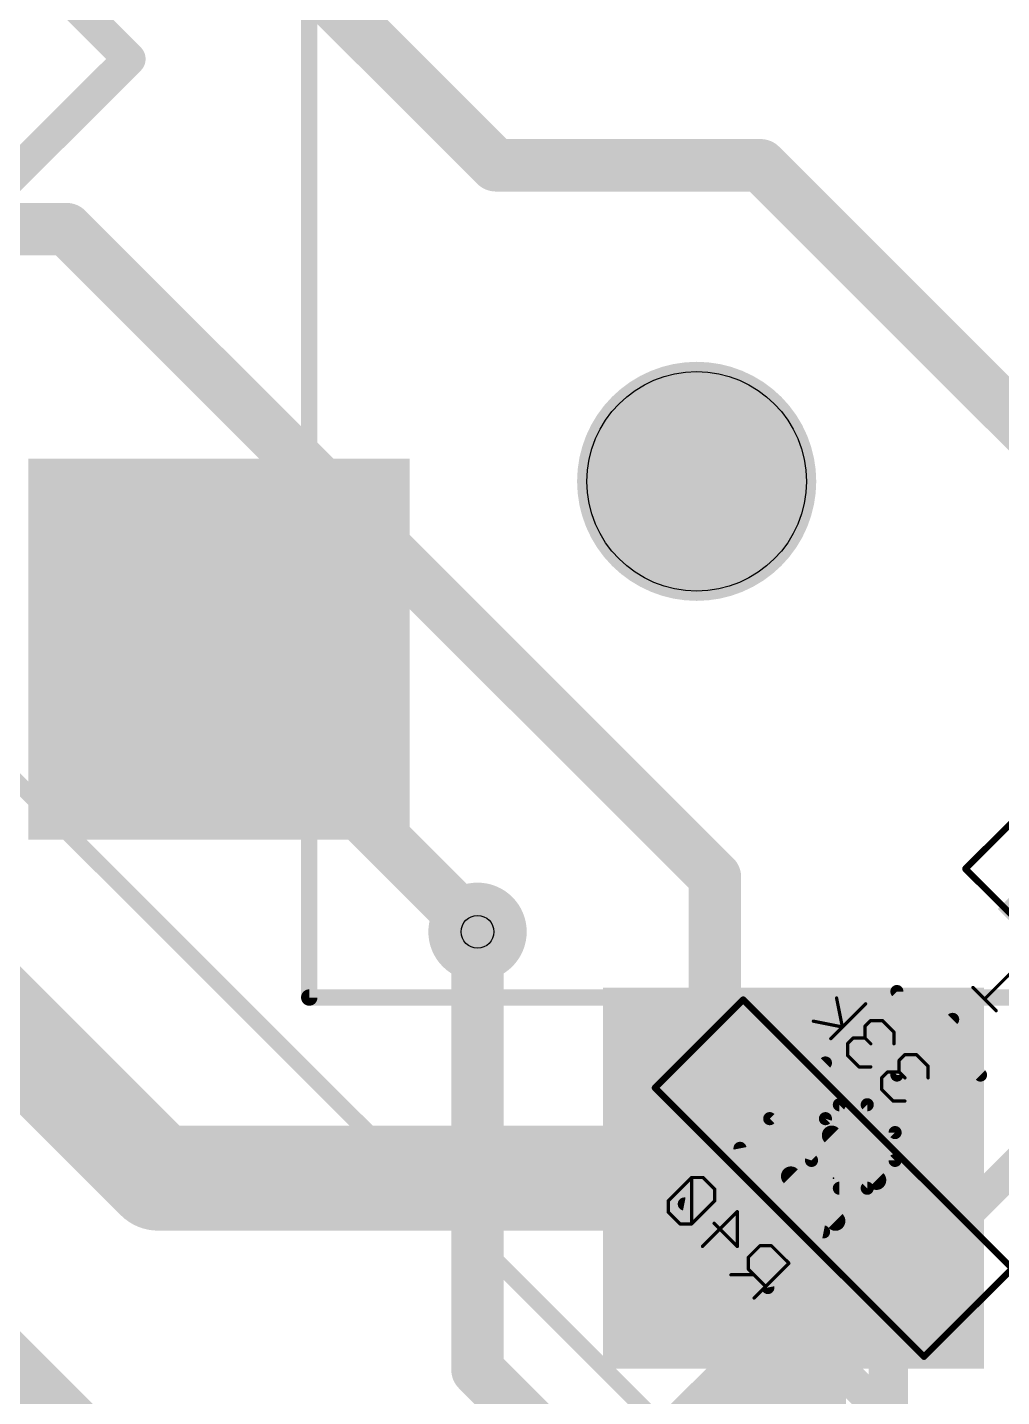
# Model space of a CAD drawing. Extents: x -76 to 580, y -41 to 95.
# Drawn here: x 284.73 to 292.28, y 15.35 to 25.96 of the extents above; entities that cross this region are included whole.
import ezdxf

# ---------------------------------------------------------------- set-up
doc = ezdxf.new("R2010")
doc.units = 0
for name, color, linetype in [('1', 22, 'CONTINUOUS'), ('16', 175, 'CONTINUOUS'), ('18', 82, 'CONTINUOUS'), ('20', 7, 'CONTINUOUS'), ('21', 32, 'CONTINUOUS'), ('24', 7, 'CONTINUOUS'), ('25', 253, 'CONTINUOUS'), ('26', 253, 'CONTINUOUS'), ('28', 253, 'CONTINUOUS'), ('29', 253, 'CONTINUOUS'), ('30', 253, 'CONTINUOUS'), ('31', 253, 'CONTINUOUS'), ('32', 253, 'CONTINUOUS'), ('36', 253, 'CONTINUOUS'), ('40', 175, 'CONTINUOUS'), ('44', 253, 'CONTINUOUS'), ('51', 53, 'CONTINUOUS'), ('52', 253, 'CONTINUOUS')]:
    doc.layers.add(name, color=color, linetype=linetype)

# ---------------------------------------------------------------- blocks, each defined once
blk = doc.blocks.new('RECT')
blk.add_solid([(-0.5, -0.5), (0.5, -0.5), (-0.5, 0.5), (0.5, 0.5)])
blk = doc.blocks.new('ROUNDV')
at = {"const_width": 0.5}
blk.add_lwpolyline([(0, -0.25, 1), (0, 0.25, 1), (0, -0.25)], format="xyb", dxfattribs=at)

msp = doc.modelspace()

# ---------------------------------------------------------------- linework, layer by layer
at = {"layer": '1'}
for points, const_width in [([(285.742, 17.0411), (274.4989, 28.2843)], 0.8128), ([(290.2673, 9.6874), (273.0846, 26.8701)], 0.8128), ([(286.2138, 20.9534), (286.2138, 21.1411)], 0.4064), ([(288.2167, 18.9505), (286.2138, 20.9534)], 0.4064), ([(290.6638, 17.0411), (285.742, 17.0411)], 0.8128), ([(290.6638, 13.5336), (290.6638, 17.0411)], 0.8128)]:
    msp.add_lwpolyline(points, dxfattribs=dict(at, const_width=const_width))
for points, const_width in [([(286.3154, 21.1411, 1), (286.1122, 21.1411)], 0.2032), ([(286.2856, 21.0252, 1), (286.1419, 20.8816)], 0.2032), ([(286.1122, 20.9534, 1), (286.3154, 20.9534)], 0.2032), ([(288.1449, 18.8786, 1), (288.2886, 19.0223)], 0.2032), ([(285.742, 17.2443, 1), (285.742, 16.8379)], 0.4064), ([(290.867, 17.0411, 1), (290.4606, 17.0411)], 0.4064), ([(290.6638, 16.8379, 1), (290.6638, 17.2443)], 0.4064), ([(285.5983, 16.8974, 1), (285.8857, 17.1848)], 0.4064)]:
    msp.add_lwpolyline(points, format="xyb", dxfattribs=dict(at, const_width=const_width))
at = {"layer": '16'}
for points, const_width in [([(286.7318, 26.5165), (288.3581, 24.8902)], 0.4064), ([(288.3581, 24.8902), (290.4088, 24.8902)], 0.4064), ([(290.4088, 24.8902), (293.9089, 21.39)], 0.4064), ([(285.0347, 24.3952), (282.2912, 24.3952)], 0.4064), ([(290.0552, 19.3747), (285.0347, 24.3952)], 0.4064), ([(290.0552, 18.0312), (290.0552, 19.3747)], 0.4064), ([(288.2167, 15.5563), (288.2167, 18.9505)], 0.4064), ([(290.4795, 17.607), (290.0552, 18.0312)], 0.4064), ([(290.4795, 17.5362), (290.4795, 17.607)], 0.4064), ([(290.5148, 17.5009), (290.4795, 17.5362)], 0.4064), ([(291.3987, 16.6877), (289.7724, 15.0614)], 0.4064), ([(291.3987, 6.0104), (291.3987, 16.6877)], 0.3048), ([(291.3987, 16.6877), (291.4341, 16.6524)], 0.3048), ([(291.4341, 16.6524), (291.4341, 16.5816)], 0.3048), ([(288.7117, 15.0614), (288.2167, 15.5563)], 0.4064)]:
    msp.add_lwpolyline(points, dxfattribs=dict(at, const_width=const_width))
for points, const_width in [([(288.3581, 24.9918, 1), (288.3581, 24.7886)], 0.2032), ([(288.2863, 24.8183, 1), (288.43, 24.962)], 0.2032), ([(290.4806, 24.962, 1), (290.3369, 24.8183)], 0.2032), ([(290.4088, 24.7886, 1), (290.4088, 24.9918)], 0.2032), ([(285.1066, 24.467, 1), (284.9629, 24.3233)], 0.2032), ([(285.0347, 24.2936, 1), (285.0347, 24.4968)], 0.2032), ([(290.1568, 19.3747, 1), (289.9536, 19.3747)], 0.2032), ([(289.9834, 19.3029, 1), (290.127, 19.4466)], 0.2032), ([(288.3183, 18.9505, 1), (288.1151, 18.9505)], 0.2032), ([(290.127, 18.1031, 1), (289.9834, 17.9594)], 0.2032), ([(289.9536, 18.0312, 1), (290.1568, 18.0312)], 0.2032), ([(290.5513, 17.6081, 1), (290.4076, 17.4644)], 0.2032), ([(290.5811, 17.607, 1), (290.3779, 17.607)], 0.2032), ([(290.4076, 17.5351, 1), (290.5513, 17.6788)], 0.2032), ([(290.3779, 17.5362, 1), (290.5811, 17.5362)], 0.2032), ([(290.443, 17.4291, 1), (290.5867, 17.5727)], 0.2032), ([(291.4705, 16.6159, 1), (291.3269, 16.7596)], 0.2032), ([(291.4749, 16.6877, 1), (291.3225, 16.6877)], 0.1524), ([(291.4526, 16.7416, 1), (291.3448, 16.6338)], 0.1524), ([(291.5103, 16.6524, 1), (291.3579, 16.6524)], 0.1524), ([(291.3802, 16.5985, 1), (291.4879, 16.7062)], 0.1524), ([(291.3579, 16.5816, 1), (291.5103, 16.5816)], 0.1524), ([(288.2886, 15.6282, 1), (288.1449, 15.4845)], 0.2032), ([(288.1151, 15.5563, 1), (288.3183, 15.5563)], 0.2032)]:
    msp.add_lwpolyline(points, format="xyb", dxfattribs=dict(at, const_width=const_width))
at = {"layer": '20'}
msp.add_circle((289.9138, 22.4411), 0.85, dxfattribs=at)
at = {"layer": '21', "const_width": 0.254}
for points in [[(280.131, 31.1021), (285.5191, 25.7139)], [(285.5191, 25.7139), (282.376, 22.5708)], [(290.9143, 15.673), (296.3025, 21.0612)], [(292.2614, 14.326), (290.9143, 15.673)]]:
    msp.add_lwpolyline(points, dxfattribs=at)
at = {"layer": '21', "const_width": 0.127}
for points in [[(285.564, 25.669, 1), (285.4742, 25.7588)], [(285.4742, 25.669, 1), (285.564, 25.7588)], [(290.9592, 15.7179, 1), (290.8694, 15.6281)], [(290.8694, 15.7179, 1), (290.9592, 15.6281)]]:
    msp.add_lwpolyline(points, format="xyb", dxfattribs=at)
at = {"layer": '24'}
msp.add_point((290.9744, 17.0413), dxfattribs=at)
at = {"layer": '25', "const_width": 0.1016}
for points in [[(292.1119, 17.8405), (291.4648, 18.4876)], [(291.4648, 18.4876), (291.4648, 17.8405)], [(291.4648, 17.8405), (291.8962, 18.2719)], [(290.9111, 17.9339), (290.4797, 17.5025)], [(290.9111, 17.5025), (291.019, 17.6104)], [(291.019, 17.6104), (291.2347, 17.6104)], [(291.2347, 17.6104), (291.4504, 17.3947)], [(290.4797, 17.5025), (290.8033, 17.1789)], [(290.8033, 17.1789), (290.9111, 17.5025)], [(291.4504, 17.3947), (291.4504, 17.1789)], [(290.2496, 17.2724), (290.4653, 16.1939)], [(291.4504, 17.1789), (291.2347, 16.9632)], [(291.2347, 16.9632), (291.019, 16.9632)], [(289.8182, 16.841), (290.8967, 16.6253)]]:
    msp.add_lwpolyline(points, dxfattribs=at)
at = {"layer": '25', "const_width": 0.0508}
for points in [[(291.4902, 18.4876, 1), (291.4394, 18.4876)], [(291.4827, 18.5055, 1), (291.4468, 18.4696)], [(291.9142, 18.2539, 1), (291.8782, 18.2898)], [(290.9291, 17.916, 1), (290.8932, 17.9519)], [(291.4468, 17.8584, 1), (291.4827, 17.8225)], [(291.4394, 17.8405, 1), (291.4902, 17.8405)], [(292.0939, 17.8225, 1), (292.1299, 17.8584)], [(291.019, 17.6358, 1), (291.019, 17.585)], [(291.0369, 17.5924, 1), (291.001, 17.6283)], [(291.2526, 17.6283, 1), (291.2167, 17.5924)], [(291.2347, 17.585, 1), (291.2347, 17.6358)], [(290.4977, 17.5205, 1), (290.4617, 17.4846)], [(290.4617, 17.5205, 1), (290.4977, 17.4846)], [(290.8932, 17.5205, 1), (290.9291, 17.4846)], [(290.9352, 17.4945, 1), (290.887, 17.5105)], [(291.4758, 17.3947, 1), (291.425, 17.3947)], [(291.4324, 17.3767, 1), (291.4684, 17.4126)], [(290.2745, 17.2774, 1), (290.2247, 17.2674)], [(290.7792, 17.187, 1), (290.8274, 17.1709)], [(290.7853, 17.161, 1), (290.8212, 17.1969)], [(291.425, 17.1789, 1), (291.4758, 17.1789)], [(291.4684, 17.161, 1), (291.4324, 17.1969)], [(291.019, 16.9886, 1), (291.019, 16.9378)], [(291.2167, 16.9812, 1), (291.2526, 16.9453)], [(291.2347, 16.9378, 1), (291.2347, 16.9886)], [(289.8232, 16.8659, 1), (289.8132, 16.8161)], [(290.8918, 16.6004, 1), (290.9017, 16.6502)], [(290.4404, 16.1889, 1), (290.4902, 16.1989)]]:
    msp.add_lwpolyline(points, format="xyb", dxfattribs=at)
at = {"layer": '26', "const_width": 0.0254}
for points in [[(292.4131, 18.6985), (292.1434, 18.4289)], [(292.2333, 18.339), (292.0536, 18.5188)], [(289.8741, 17.0464), (289.6943, 16.8666)], [(289.964, 17.0464), (289.8741, 17.0464)], [(289.8741, 16.6869), (289.8741, 17.0464)], [(290.0538, 16.9565), (289.964, 17.0464)], [(289.6943, 16.8666), (289.6943, 16.7768)], [(289.8741, 16.6869), (290.0538, 16.8666)], [(290.0538, 16.8666), (290.0538, 16.9565)], [(289.6943, 16.7768), (289.7842, 16.6869)], [(289.9589, 16.5122), (290.2286, 16.7818)], [(290.2286, 16.7818), (290.2286, 16.5122)], [(289.7842, 16.6869), (289.8741, 16.6869)], [(290.2286, 16.5122), (290.0488, 16.6919)], [(290.4033, 16.5172), (290.3134, 16.4273)], [(290.4932, 16.5172), (290.4033, 16.5172)], [(290.628, 16.3824), (290.4932, 16.5172)], [(290.3134, 16.4273), (290.3134, 16.3374)], [(290.3134, 16.3374), (290.4482, 16.2026)], [(290.3584, 16.1128), (290.628, 16.3824)], [(290.3584, 16.2925), (290.1786, 16.2925)]]:
    msp.add_lwpolyline(points, dxfattribs=at)
at = {"layer": '26', "const_width": 0.0127}
for points in [[(292.058, 18.5233, 1), (292.0491, 18.5143)], [(292.1389, 18.4334, 1), (292.1479, 18.4244)], [(292.2288, 18.3345, 1), (292.2378, 18.3435)], [(289.8741, 17.0528, 1), (289.8741, 17.0401)], [(289.8804, 17.0464, 1), (289.8677, 17.0464)], [(289.8786, 17.0419, 1), (289.8696, 17.0509)], [(289.9685, 17.0509, 1), (289.9595, 17.0419)], [(289.964, 17.0401, 1), (289.964, 17.0528)], [(289.7007, 16.8666, 1), (289.688, 16.8666)], [(289.6898, 16.8711, 1), (289.6988, 16.8622)], [(290.0475, 16.8667, 1), (290.0602, 16.8666)], [(290.0602, 16.9565, 1), (290.0475, 16.9565)], [(290.0494, 16.952, 1), (290.0583, 16.961)], [(290.0583, 16.8622, 1), (290.0494, 16.8711)], [(289.6988, 16.7813, 1), (289.6898, 16.7723)], [(289.688, 16.7768, 1), (289.7007, 16.7768)], [(290.2349, 16.7818, 1), (290.2222, 16.7818)], [(290.2331, 16.7773, 1), (290.2241, 16.7863)], [(289.7842, 16.6932, 1), (289.7842, 16.6805)], [(289.7797, 16.6824, 1), (289.7887, 16.6914)], [(289.8696, 16.6914, 1), (289.8786, 16.6824)], [(289.8677, 16.6869, 1), (289.8804, 16.6869)], [(289.8741, 16.6805, 1), (289.8741, 16.6932)], [(290.0533, 16.6964, 1), (290.0443, 16.6874)], [(289.9544, 16.5167, 1), (289.9634, 16.5077)], [(290.2222, 16.5122, 1), (290.2349, 16.5122)], [(290.2241, 16.5077, 1), (290.2331, 16.5167)], [(290.4033, 16.5236, 1), (290.4033, 16.5109)], [(290.4078, 16.5127, 1), (290.3988, 16.5217)], [(290.4977, 16.5217, 1), (290.4887, 16.5127)], [(290.4932, 16.5109, 1), (290.4932, 16.5236)], [(290.3198, 16.4273, 1), (290.3071, 16.4273)], [(290.3089, 16.4318, 1), (290.3179, 16.4228)], [(290.3179, 16.3419, 1), (290.3089, 16.333)], [(290.3071, 16.3374, 1), (290.3198, 16.3374)], [(290.6325, 16.3779, 1), (290.6235, 16.3869)], [(290.6235, 16.3779, 1), (290.6325, 16.3869)], [(290.1786, 16.2989, 1), (290.1786, 16.2862)], [(290.3584, 16.2862, 1), (290.3584, 16.2989)], [(290.4437, 16.1981, 1), (290.4527, 16.2071)], [(290.3539, 16.1172, 1), (290.3628, 16.1083)]]:
    msp.add_lwpolyline(points, format="xyb", dxfattribs=at)
at = {"layer": '28', "const_width": 0.0254}
for points in [[(290.9525, 18.1229), (291.2221, 18.3925)], [(291.0424, 18.2128), (290.9974, 18.4375)], [(290.8177, 18.2577), (291.0424, 18.2128)], [(291.262, 18.2628), (291.2171, 18.2178)], [(291.3519, 18.2628), (291.262, 18.2628)], [(291.4418, 18.1729), (291.3519, 18.2628)], [(291.2171, 18.2178), (291.2171, 18.1279)], [(291.4418, 18.083), (291.4418, 18.1729)], [(291.1272, 18.1279), (291.0823, 18.083)], [(291.0823, 18.083), (291.0823, 17.9931)], [(291.2171, 18.1279), (291.1272, 18.1279)], [(291.2171, 18.1279), (291.262, 18.083)], [(291.0823, 17.9931), (291.1721, 17.9032)], [(291.5266, 17.9981), (291.4817, 17.9532)], [(291.4817, 17.9532), (291.4817, 17.8633)], [(291.6165, 17.9981), (291.5266, 17.9981)], [(291.7064, 17.9083), (291.6165, 17.9981)], [(291.1721, 17.9032), (291.262, 17.9032)], [(291.3918, 17.8633), (291.3469, 17.8184)], [(291.3469, 17.8184), (291.3469, 17.7285)], [(291.4817, 17.8633), (291.3918, 17.8633)], [(291.4817, 17.8633), (291.5266, 17.8184)], [(291.7064, 17.8184), (291.7064, 17.9083)], [(291.3469, 17.7285), (291.4368, 17.6386)], [(291.4368, 17.6386), (291.5266, 17.6386)]]:
    msp.add_lwpolyline(points, dxfattribs=at)
at = {"layer": '28', "const_width": 0.0127}
for points in [[(291.0036, 18.4387, 1), (290.9912, 18.4362)], [(291.2266, 18.388, 1), (291.2176, 18.397)], [(290.8189, 18.2639, 1), (290.8164, 18.2515)], [(291.262, 18.2691, 1), (291.262, 18.2564)], [(291.2665, 18.2583, 1), (291.2575, 18.2672)], [(291.3564, 18.2672, 1), (291.3474, 18.2583)], [(291.3519, 18.2564, 1), (291.3519, 18.2691)], [(291.0361, 18.2115, 1), (291.0486, 18.214)], [(291.0411, 18.2065, 1), (291.0436, 18.219)], [(291.2234, 18.2178, 1), (291.2107, 18.2178)], [(291.2126, 18.2223, 1), (291.2216, 18.2133)], [(291.4481, 18.1729, 1), (291.4354, 18.1729)], [(291.4373, 18.1684, 1), (291.4463, 18.1774)], [(290.948, 18.1274, 1), (290.957, 18.1184)], [(291.0886, 18.083, 1), (291.0759, 18.083)], [(291.0778, 18.0875, 1), (291.0868, 18.0785)], [(291.1272, 18.1343, 1), (291.1272, 18.1216)], [(291.1317, 18.1234, 1), (291.1227, 18.1324)], [(291.2107, 18.1279, 1), (291.2234, 18.1279)], [(291.2216, 18.1324, 1), (291.2126, 18.1234)], [(291.2171, 18.1216, 1), (291.2171, 18.1343)], [(291.2575, 18.0785, 1), (291.2665, 18.0875)], [(291.4354, 18.083, 1), (291.4481, 18.083)], [(291.0759, 17.9931, 1), (291.0886, 17.9931)], [(291.0868, 17.9976, 1), (291.0778, 17.9886)], [(291.488, 17.9532, 1), (291.4753, 17.9532)], [(291.4772, 17.9577, 1), (291.4862, 17.9487)], [(291.5266, 18.0045, 1), (291.5266, 17.9918)], [(291.5311, 17.9937, 1), (291.5221, 18.0026)], [(291.621, 18.0026, 1), (291.612, 17.9937)], [(291.6165, 17.9918, 1), (291.6165, 18.0045)], [(291.1721, 17.9096, 1), (291.1721, 17.8969)], [(291.1677, 17.8987, 1), (291.1766, 17.9077)], [(291.262, 17.8969, 1), (291.262, 17.9096)], [(291.3532, 17.8184, 1), (291.3405, 17.8184)], [(291.3424, 17.8229, 1), (291.3514, 17.8139)], [(291.3918, 17.8697, 1), (291.3918, 17.857)], [(291.3963, 17.8588, 1), (291.3873, 17.8678)], [(291.4862, 17.8678, 1), (291.4772, 17.8588)], [(291.4753, 17.8633, 1), (291.488, 17.8633)], [(291.4817, 17.857, 1), (291.4817, 17.8697)], [(291.5221, 17.8139, 1), (291.5311, 17.8229)], [(291.7127, 17.9083, 1), (291.7, 17.9083)], [(291.7019, 17.9038, 1), (291.7109, 17.9128)], [(291.3514, 17.733, 1), (291.3424, 17.724)], [(291.3405, 17.7285, 1), (291.3532, 17.7285)], [(291.7, 17.8184, 1), (291.7127, 17.8184)], [(291.4368, 17.645, 1), (291.4368, 17.6323)], [(291.4323, 17.6341, 1), (291.4412, 17.6431)], [(291.5266, 17.6323, 1), (291.5266, 17.645)]]:
    msp.add_lwpolyline(points, format="xyb", dxfattribs=at)
at = {"layer": '29', "const_width": 0.9262}
msp.add_lwpolyline([(289.9138, 21.978, 1), (289.9138, 22.9042, 1), (289.9138, 21.978)], format="xyb", dxfattribs=at)
at = {"layer": '30', "const_width": 0.9262}
msp.add_lwpolyline([(289.9138, 21.978, 1), (289.9138, 22.9042, 1), (289.9138, 21.978)], format="xyb", dxfattribs=at)
at = {"layer": '40', "const_width": 0.0508}
for points in [[(292.6786, 20.1214), (291.9955, 19.4384)], [(291.9955, 19.4384), (294.0786, 17.3552)], [(290.2744, 18.4244), (289.5913, 17.7413)], [(292.3575, 16.3412), (290.2744, 18.4244)], [(289.5913, 17.7413), (291.6745, 15.6582)], [(291.6745, 15.6582), (292.3575, 16.3412)]]:
    msp.add_lwpolyline(points, dxfattribs=at)
at = {"layer": '40', "const_width": 0.0254}
for points in [[(292.0045, 19.4473, 1), (291.9865, 19.4294)], [(291.9865, 19.4473, 1), (292.0045, 19.4294)], [(290.2834, 18.4334, 1), (290.2654, 18.4154)], [(290.2834, 18.4154, 1), (290.2654, 18.4334)], [(289.6003, 17.7503, 1), (289.5824, 17.7323)], [(289.5824, 17.7503, 1), (289.6003, 17.7323)], [(291.6655, 15.6671, 1), (291.6835, 15.6492)], [(291.6655, 15.6492, 1), (291.6835, 15.6671)]]:
    msp.add_lwpolyline(points, format="xyb", dxfattribs=at)
at = {"layer": '44'}
msp.add_circle((288.2167, 18.9505), 0.127, dxfattribs=at)
at = {"layer": '51', "const_width": 0.127}
for points in [[(301.581, 3.182), (270.4683, 34.2947)], [(286.9138, 18.4411), (286.9138, 33.9411)], [(292.9138, 18.4411), (286.9138, 18.4411)]]:
    msp.add_lwpolyline(points, dxfattribs=at)
at = {"layer": '51', "const_width": 0.0635}
for points in [[(286.9138, 18.4729, 1), (286.9138, 18.4094)], [(286.882, 18.4411, 1), (286.9455, 18.4411)]]:
    msp.add_lwpolyline(points, format="xyb", dxfattribs=at)
at = {"layer": '52', "const_width": 0.1524}
for points in [[(291.3061, 17.0264), (290.9596, 17.3729)], [(290.6428, 17.0561), (290.9893, 16.7096)]]:
    msp.add_lwpolyline(points, dxfattribs=at)
at = {"layer": '52', "const_width": 0.0762}
for points in [[(290.9865, 17.3998, 1), (290.9326, 17.346)], [(290.6697, 17.0831, 1), (290.6159, 17.0292)], [(291.2791, 16.9995, 1), (291.333, 17.0534)], [(290.9623, 16.6827, 1), (291.0162, 16.7366)]]:
    msp.add_lwpolyline(points, format="xyb", dxfattribs=at)

# ---------------------------------------------------------------- block references
at = {"layer": '1', "xscale": 2.8, "yscale": 2.8}
msp.add_blockref('RECT', (286.2138, 21.1411), dxfattribs=at)
at = {"layer": '1', "xscale": 2.8, "yscale": 2.8, "rotation": 90}
msp.add_blockref('RECT', (290.6638, 17.0411), dxfattribs=at)
at = {"layer": '16', "xscale": 0.7, "yscale": 0.9, "rotation": 315}
for p in [(290.5148, 17.5009), (291.4341, 16.5816)]:
    msp.add_blockref('RECT', p, dxfattribs=at)
at = {"layer": '18', "xscale": 0.6096, "yscale": 0.6096}
msp.add_blockref('ROUNDV', (288.2167, 18.9505), dxfattribs=at)
msp.add_blockref('ROUNDV', (288.2167, 18.9505), dxfattribs=at)
at = {"layer": '29'}
for name, p, xscale, yscale in [('RECT', (286.2138, 21.1411), 2.9524, 2.9524), ('ROUNDV', (288.2167, 18.9505), 0.762, 0.762)]:
    msp.add_blockref(name, p, dxfattribs=dict(at, xscale=xscale, yscale=yscale))
at = {"layer": '29', "xscale": 2.9524, "yscale": 2.9524, "rotation": 90}
msp.add_blockref('RECT', (290.6638, 17.0411), dxfattribs=at)
at = {"layer": '30', "xscale": 0.8524, "yscale": 1.0524, "rotation": 315}
for p in [(292.919, 19.1979), (290.5148, 17.5009), (291.4341, 16.5816)]:
    msp.add_blockref('RECT', p, dxfattribs=at)
at = {"layer": '30', "xscale": 0.762, "yscale": 0.762}
msp.add_blockref('ROUNDV', (288.2167, 18.9505), dxfattribs=at)
at = {"layer": '31', "xscale": 2.8, "yscale": 2.8}
msp.add_blockref('RECT', (286.2138, 21.1411), dxfattribs=at)
at = {"layer": '31', "xscale": 2.8, "yscale": 2.8, "rotation": 90}
msp.add_blockref('RECT', (290.6638, 17.0411), dxfattribs=at)
at = {"layer": '32', "xscale": 0.7, "yscale": 0.9, "rotation": 315}
for p in [(290.5148, 17.5009), (291.4341, 16.5816)]:
    msp.add_blockref('RECT', p, dxfattribs=at)
at = {"layer": '36', "xscale": 0.3998, "yscale": 0.6, "rotation": 315}
msp.add_blockref('RECT', (290.9744, 17.0413), dxfattribs=at)
at = {"layer": '51', "yscale": 1.5, "rotation": 270}
for p, xscale in [((286.1638, 21.1411), 1.5), ((290.6638, 17.4411), 2)]:
    msp.add_blockref('RECT', p, dxfattribs=dict(at, xscale=xscale))
at = {"layer": '52', "xscale": 0.3, "yscale": 0.5999, "rotation": 315}
for p in [(290.6922, 17.3304), (291.2669, 16.7556)]:
    msp.add_blockref('RECT', p, dxfattribs=at)

doc.saveas('drawing.dxf')
